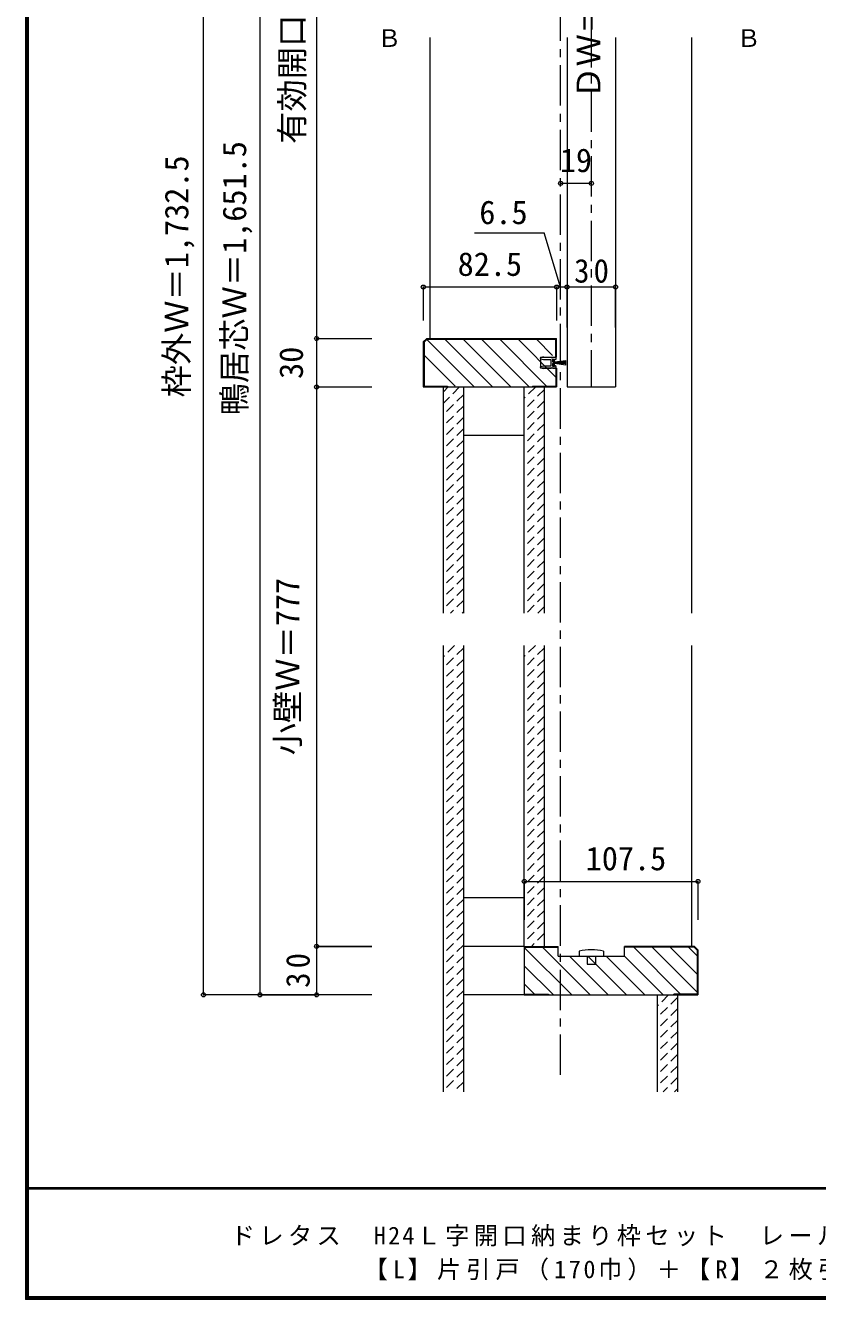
# Model space of a CAD drawing. Units: millimetres, scale not verified. Extents: x -957 to 993, y -689 to 708.
# Drawn here: x -957 to -467, y -689 to 100 of the extents above; entities that cross this region are included whole.
import ezdxf
from ezdxf.enums import TextEntityAlignment as Align

# ---------------------------------------------------------------- set-up
doc = ezdxf.new("R2010")
doc.units = ezdxf.units.MM
doc.header["$LTSCALE"] = 5
doc.header["$PDMODE"] = 32
doc.header["$PDSIZE"] = 2.5
doc.linetypes.add('CHAIN1', pattern=[8, 5, -1, 1, -1])
doc.linetypes.add('DASHED1', pattern=[1.8, 1.2, -0.6])
for name, color, linetype, lineweight in [('0-6_扉', 7, 'Continuous', 9), ('0-A_文字', 7, 'Continuous', 9), ('0-B_寸法', 7, 'Continuous', 9), ('F-1_枠', 6, 'Continuous', 9)]:
    doc.layers.add(name, color=color, linetype=linetype, lineweight=lineweight)
doc.styles.add('ＭＳ ゴシック', font='')
doc.styles.get('ＭＳ ゴシック').set_extended_font_data('MS Gothic')

# ---------------------------------------------------------------- blocks, each defined once
blk = doc.blocks.new('4')
at = {"layer": '0-A_文字'}
for p, q in [((-7.5, 43.83), (7.5, 43.83)), ((-7.5, 43.83), (-2.5, 8.83)), ((-3.75, 43.83), (-1.25, 8.83)), ((0, 43.83), (0, 8.83)), ((3.75, 43.83), (1.25, 8.83)), ((2.5, 8.83), (7.5, 43.83)), ((-16.5, 3.83), (-16.5, 12.33)), ((-11, 5.33), (-11, 8.83)), ((-11, 8.83), (11, 8.83)), ((16.5, 12.33), (16.5, 3.83))]:
    blk.add_line(p, q, dxfattribs=at)
for points in [[(-15, 13.83), (-11.5, 13.83), (-9, 8.83), (-11.5, 8.83), (-11.5, 3.83), (-2.5, 3.83)], [(-11, 5.33), (11, 5.33), (11, 8.83)], [(2.5, 3.83), (11.5, 3.83), (11.5, 8.83), (9, 8.83), (11.5, 13.83), (15, 13.83)], [(-15.44, -33.59), (-18, -24.67), (-16.5, -24.67), (-16.5, -1.17)], [(0, -2.17), (-10.5, -2.17), (-10.5, -24.67), (-12.54, -33.51)], [(12.54, -33.51), (10.5, -24.67), (10.5, -2.17), (0, -2.17)], [(16.5, -1.17), (16.5, -24.67), (18, -24.67), (15.44, -33.59)]]:
    blk.add_lwpolyline(points, dxfattribs=at)
for centre, radius, start, end in [((-15, 12.33), 1.5, 90, 180), ((-17.83, 1.33), 2.83, 0, 61.92751), ((-17.83, 1.33), 2.83, 298.07249, 0), ((0, 2.49), 2.83, 90, 151.92751), ((0, 2.49), 2.83, 28.07249, 90), ((15, 12.33), 1.5, 0, 90), ((17.83, 1.33), 2.83, 118.07249, 180), ((17.83, 1.33), 2.83, 180, 241.92751), ((-14, -33.17), 1.5, 196.01316, 347.0113), ((14, -33.17), 1.5, 192.9887, 343.98684)]:
    blk.add_arc(centre, radius, start, end, dxfattribs=at)

msp = doc.modelspace()

# ---------------------------------------------------------------- linework, layer by layer
at = {"layer": '0-6_扉'}
for p, q in [((-621.96, 92.111), (-621.96, -124.22)), ((-591.96, 92.111), (-591.96, -124.22)), ((-621.96, -124.22), (-591.96, -124.22))]:
    msp.add_line(p, q, dxfattribs=at)
at = {"layer": '0-B_寸法', "linetype": 'CHAIN1'}
for p, q in [((-625.96, -550.036), (-625.96, 422.661)), ((-606.96, 298.626), (-606.96, -124.22))]:
    msp.add_line(p, q, dxfattribs=at)
at = {"layer": '0-B_寸法'}
for p, q in [((-847.036, -500.482), (-847.036, 414.126)), ((-777.036, 333.126), (-777.036, -500.482)), ((-812.036, -500.482), (-812.036, 321.626)), ((-706.96, 92.111), (-706.96, -94.22)), ((-544.96, 92.111), (-544.96, -264.151)), ((-679.319, -28.899), (-636.149, -28.899)), ((-625.96, -62.355), (-636.149, -28.899)), ((-621.96, -62.355), (-628.46, -62.355)), ((-628.46, -62.355), (-628.46, -83.15)), ((-628.46, -62.355), (-628.46, -83.15)), ((-621.96, -87.401), (-621.96, -62.355)), ((-621.96, -62.355), (-621.96, -87.401)), ((-591.96, -62.355), (-621.96, -62.355)), ((-621.96, -62.355), (-621.96, -83.15)), ((-591.96, -87.401), (-591.96, -62.355)), ((-777.036, -94.22), (-777.036, -124.22)), ((-777.036, -94.22), (-742.904, -94.22)), ((-710.96, -96.341), (-708.839, -94.22)), ((-708.839, -94.22), (-628.46, -94.22)), ((-628.46, -105.77), (-628.46, -94.22)), ((-710.96, -96.341), (-710.96, -124.22)), ((-710.46, -96.548), (-708.632, -94.72)), ((-710.46, -96.548), (-710.46, -123.72)), ((-679.377, -124.22), (-708.755, -94.842)), ((-708.632, -94.72), (-628.96, -94.72)), ((-668.063, -124.22), (-697.564, -94.719)), ((-656.75, -124.22), (-686.25, -94.719)), ((-645.436, -124.22), (-674.936, -94.719)), ((-634.622, -123.72), (-663.622, -94.719)), ((-628.96, -118.068), (-652.309, -94.719)), ((-630.96, -104.754), (-640.995, -94.719)), ((-628.96, -105.77), (-628.96, -94.72)), ((-691.191, -123.72), (-710.46, -104.45)), ((-638.46, -105.77), (-638.46, -112.67)), ((-638.46, -105.77), (-628.46, -105.77)), ((-628.46, -112.67), (-638.46, -112.67)), ((-628.96, -112.67), (-628.96, -123.72)), ((-628.46, -112.67), (-628.46, -124.22)), ((-777.036, -124.22), (-742.904, -124.22)), ((-710.96, -124.22), (-628.46, -124.22)), ((-710.46, -123.72), (-695.96, -123.72)), ((-698.46, -264.151), (-698.46, -124.22)), ((-695.96, -123.72), (-695.96, -124.22)), ((-685.96, -264.151), (-685.96, -124.22)), ((-678.46, -124.22), (-648.46, -124.22)), ((-648.46, -264.151), (-648.46, -124.22)), ((-643.46, -123.72), (-643.46, -124.22)), ((-643.46, -123.72), (-628.96, -123.72)), ((-635.96, -264.151), (-635.96, -124.22)), ((-648.46, -154.22), (-685.96, -154.22)), ((-698.46, -560.482), (-698.46, -284.151)), ((-648.46, -470.482), (-648.46, -284.151)), ((-635.96, -470.482), (-635.96, -284.151)), ((-544.96, -284.151), (-544.96, -470.482)), ((-648.46, -440.482), (-685.96, -440.482)), ((-777.036, -470.482), (-742.904, -470.482)), ((-742.904, -470.482), (-777.036, -470.482)), ((-648.46, -470.482), (-685.96, -470.482)), ((-648.46, -470.482), (-648.46, -500.482)), ((-648.46, -470.482), (-627.46, -470.482)), ((-648.46, -470.982), (-627.46, -470.982)), ((-619.084, -500.482), (-648.46, -471.106)), ((-607.77, -500.482), (-637.27, -470.982)), ((-627.46, -476.482), (-627.46, -470.482)), ((-543.082, -470.482), (-586.46, -470.482)), ((-543.289, -470.982), (-586.46, -470.982)), ((-551.701, -499.982), (-580.702, -470.982)), ((-541.46, -498.91), (-569.388, -470.982)), ((-541.46, -487.596), (-558.074, -470.982)), ((-541.46, -476.282), (-546.76, -470.982)), ((-543.289, -470.982), (-541.46, -472.811)), ((-543.082, -470.482), (-540.96, -472.604)), ((-541.46, -472.811), (-541.46, -499.982)), ((-540.96, -472.604), (-540.96, -500.482)), ((-596.456, -500.482), (-620.456, -476.482)), ((-585.143, -500.482), (-609.143, -476.482)), ((-604.46, -476.482), (-604.46, -481.482)), ((-599.46, -473.482), (-599.46, -476.482)), ((-573.829, -500.482), (-597.829, -476.482)), ((-562.515, -500.482), (-586.515, -476.482)), ((-630.397, -500.482), (-648.46, -482.419)), ((-642.211, -499.982), (-648.46, -493.733)), ((-742.904, -500.482), (-847.036, -500.482)), ((-812.036, -500.482), (-777.036, -500.482)), ((-648.46, -500.482), (-685.96, -500.482)), ((-648.46, -500.482), (-540.96, -500.482)), ((-565.96, -560.482), (-565.96, -500.482)), ((-541.46, -499.982), (-555.96, -499.982)), ((-555.96, -500.482), (-555.96, -499.982)), ((-553.46, -560.482), (-553.46, -500.482))]:
    msp.add_line(p, q, dxfattribs=at)
at = {"layer": '0-B_寸法', "color": 4}
for p, q in [((-625.96, 1.896), (-606.96, 1.896)), ((-628.46, -62.355), (-710.96, -62.355)), ((-710.96, -62.355), (-710.96, -83.15)), ((-628.46, -62.355), (-628.46, -83.15)), ((-648.46, -430.271), (-648.46, -453.942)), ((-648.46, -430.271), (-540.96, -430.271)), ((-540.96, -430.271), (-540.96, -453.942))]:
    msp.add_line(p, q, dxfattribs=at)
at = {"layer": '0-B_寸法', "linetype": 'DASHED1'}
for p, q in [((-688.456, -124.22), (-698.46, -134.224)), ((-695.527, -124.22), (-698.46, -127.153)), ((-641.598, -124.277), (-648.46, -131.139)), ((-635.96, -125.71), (-648.46, -138.21)), ((-685.96, -128.795), (-698.46, -141.295)), ((-635.96, -132.781), (-648.46, -145.281)), ((-685.96, -135.866), (-698.46, -148.366)), ((-635.96, -139.852), (-648.46, -152.352)), ((-685.96, -142.937), (-698.46, -155.437)), ((-635.96, -146.923), (-648.46, -159.423)), ((-685.96, -150.008), (-698.46, -162.508)), ((-685.96, -157.079), (-698.46, -169.579)), ((-635.96, -153.994), (-648.46, -166.494)), ((-685.96, -164.15), (-698.46, -176.65)), ((-635.96, -161.065), (-648.46, -173.565)), ((-685.96, -171.221), (-698.46, -183.721)), ((-635.96, -168.136), (-648.46, -180.636)), ((-685.96, -178.292), (-698.46, -190.792)), ((-635.96, -175.207), (-648.46, -187.707)), ((-685.96, -185.364), (-698.46, -197.864)), ((-635.96, -182.279), (-648.46, -194.779)), ((-685.96, -192.435), (-698.46, -204.935)), ((-635.96, -189.35), (-648.46, -201.85)), ((-635.96, -196.421), (-648.46, -208.921)), ((-685.96, -199.506), (-698.46, -212.006)), ((-635.96, -203.492), (-648.46, -215.992)), ((-685.96, -206.577), (-698.46, -219.077)), ((-635.96, -210.563), (-648.46, -223.063)), ((-685.96, -213.648), (-698.46, -226.148)), ((-685.96, -220.719), (-698.46, -233.219)), ((-635.96, -217.634), (-648.46, -230.134)), ((-685.96, -227.79), (-698.46, -240.29)), ((-635.96, -224.705), (-648.46, -237.205)), ((-685.96, -234.861), (-698.46, -247.361)), ((-635.96, -231.776), (-648.46, -244.276)), ((-685.96, -241.932), (-698.46, -254.432)), ((-635.96, -238.847), (-648.46, -251.347)), ((-685.96, -249.003), (-698.46, -261.503)), ((-635.96, -245.918), (-648.46, -258.418)), ((-685.96, -256.074), (-694.038, -264.151)), ((-635.96, -252.989), (-647.123, -264.151)), ((-635.96, -260.06), (-640.051, -264.151)), ((-685.96, -263.145), (-686.967, -264.151)), ((-691.598, -284.151), (-698.46, -291.014)), ((-685.96, -285.585), (-698.46, -298.085)), ((-641.598, -284.151), (-648.46, -291.014)), ((-635.96, -285.585), (-648.46, -298.085)), ((-685.96, -292.656), (-698.46, -305.156)), ((-635.96, -292.656), (-648.46, -305.156)), ((-685.96, -299.727), (-698.46, -312.227)), ((-685.96, -306.798), (-698.46, -319.298)), ((-635.96, -299.727), (-648.46, -312.227)), ((-635.96, -306.798), (-648.46, -319.298)), ((-685.96, -313.869), (-698.46, -326.369)), ((-635.96, -313.869), (-648.46, -326.369)), ((-685.96, -320.94), (-698.46, -333.44)), ((-635.96, -320.94), (-648.46, -333.44)), ((-685.96, -328.011), (-698.46, -340.511)), ((-635.96, -328.011), (-648.46, -340.511)), ((-685.96, -335.082), (-698.46, -347.582)), ((-635.96, -335.082), (-648.46, -347.582)), ((-685.96, -342.153), (-698.46, -354.653)), ((-635.96, -342.153), (-648.46, -354.653)), ((-685.96, -349.224), (-698.46, -361.724)), ((-635.96, -349.224), (-648.46, -361.724)), ((-685.96, -356.295), (-698.46, -368.795)), ((-635.96, -356.295), (-648.46, -368.795)), ((-685.96, -363.366), (-698.46, -375.866)), ((-685.96, -370.437), (-698.46, -382.937)), ((-635.96, -363.366), (-648.46, -375.866)), ((-635.96, -370.437), (-648.46, -382.937)), ((-685.96, -377.509), (-698.46, -390.009)), ((-635.96, -377.509), (-648.46, -390.009)), ((-685.96, -384.58), (-698.46, -397.08)), ((-635.96, -384.58), (-648.46, -397.08)), ((-685.96, -391.651), (-698.46, -404.151)), ((-635.96, -391.651), (-648.46, -404.151)), ((-685.96, -398.722), (-698.46, -411.222)), ((-635.96, -398.722), (-648.46, -411.222)), ((-685.96, -405.793), (-698.46, -418.293)), ((-635.96, -405.793), (-648.46, -418.293)), ((-685.96, -412.864), (-698.46, -425.364)), ((-635.96, -412.864), (-648.46, -425.364)), ((-685.96, -419.935), (-698.46, -432.435)), ((-635.96, -419.935), (-648.46, -432.435)), ((-685.96, -427.006), (-698.46, -439.506)), ((-635.96, -427.006), (-648.46, -439.506)), ((-685.96, -434.077), (-698.46, -446.577)), ((-685.96, -441.148), (-698.46, -453.648)), ((-635.96, -434.077), (-648.46, -446.577)), ((-635.96, -441.148), (-648.46, -453.648)), ((-685.96, -448.219), (-698.46, -460.719)), ((-635.96, -448.219), (-648.46, -460.719)), ((-685.96, -455.29), (-698.46, -467.79)), ((-635.96, -455.29), (-648.46, -467.79)), ((-685.96, -462.361), (-698.46, -474.861)), ((-635.96, -462.361), (-644.081, -470.482)), ((-685.96, -469.432), (-698.46, -481.932)), ((-685.96, -476.503), (-698.46, -489.003)), ((-685.96, -483.575), (-698.46, -496.075)), ((-685.96, -490.646), (-698.46, -503.146)), ((-685.96, -497.717), (-698.46, -510.217)), ((-559.084, -500.482), (-565.96, -507.358)), ((-553.46, -501.929), (-565.96, -514.429)), ((-685.96, -504.788), (-698.46, -517.288)), ((-685.96, -511.859), (-698.46, -524.359)), ((-553.46, -509), (-565.96, -521.5)), ((-685.96, -518.93), (-698.46, -531.43)), ((-553.46, -516.072), (-565.96, -528.572)), ((-685.96, -526.001), (-698.46, -538.501)), ((-553.46, -523.143), (-565.96, -535.643)), ((-685.96, -533.072), (-698.46, -545.572)), ((-553.46, -530.214), (-565.96, -542.714)), ((-685.96, -540.143), (-698.46, -552.643)), ((-553.46, -537.285), (-565.96, -549.785)), ((-685.96, -547.214), (-698.46, -559.714)), ((-553.46, -544.356), (-565.96, -556.856)), ((-553.46, -551.427), (-562.516, -560.482)), ((-685.96, -554.285), (-692.157, -560.482)), ((-553.46, -558.498), (-555.445, -560.482))]:
    msp.add_line(p, q, dxfattribs=at)
at = {"layer": '0-B_寸法'}
for points in [[(-685.96, -560.482), (-685.96, -560.435), (-685.96, -284.151)], [(-627.46, -476.482), (-586.46, -476.482), (-586.46, -470.482)], [(-614.46, -473.482), (-614.46, -476.482), (-599.46, -476.482)], [(-609.46, -476.482), (-609.46, -481.482), (-604.46, -481.482)], [(-648.46, -499.982), (-633.46, -499.982), (-633.46, -500.482)]]:
    msp.add_lwpolyline(points, dxfattribs=at)
msp.add_arc((-606.96, -503.933), 31.361, 76.16368, 103.83629, dxfattribs=at)
for p in [(-625.96, 1.896), (-606.96, 1.896), (-710.96, -62.355), (-628.46, -62.355), (-621.96, -62.355), (-621.96, -62.355), (-591.96, -62.355), (-777.036, -94.22), (-777.036, -124.22), (-648.46, -430.271), (-540.96, -430.271), (-777.036, -470.482), (-847.036, -500.482), (-812.036, -500.482), (-777.036, -500.482)]:
    msp.add_point(p, dxfattribs=at)
at = {"layer": 'F-1_枠'}
for p, q in [((-957.218, 707.602), (-957.218, -689.065)), ((-956.385, 707.602), (-956.385, -689.065)), ((-955.551, 707.602), (-955.551, -689.065)), ((992.782, -619.898), (-957.218, -619.898)), ((992.782, -620.731), (-957.218, -620.731)), ((992.782, -687.398), (-957.218, -687.398)), ((992.782, -688.231), (-957.218, -688.231)), ((992.782, -689.065), (-957.218, -689.065))]:
    msp.add_line(p, q, dxfattribs=at)

# ---------------------------------------------------------------- block references
at = {"layer": '0-B_寸法', "xscale": -0.2, "yscale": 0.2, "rotation": 270}
msp.add_blockref('4', (-631.526, -109.22), dxfattribs=at)

# ---------------------------------------------------------------- texts
at = {"layer": '0-B_寸法', "style": 'ＭＳ ゴシック'}
for s, p in [('有効開口Ｗ＝814.5', (-780.454, 26.288)), ('鴨居芯Ｗ＝1,651.5', (-816.181, -141.812)), ('枠外Ｗ＝1,732.5', (-851.986, -130.683)), ('30', (-781.065, -119.22)), ('小壁Ｗ＝777', (-783.221, -352.261))]:
    msp.add_text(s, height=14.66, rotation=90, dxfattribs=at).set_placement(p, align=Align.BOTTOM_LEFT)
at = {"layer": '0-B_寸法', "color": 2, "style": 'ＭＳ ゴシック'}
msp.add_text('ＤＷ＝810', height=14.66, rotation=90, dxfattribs=at).set_placement((-596.96, 54.222), align=Align.BOTTOM_LEFT)
at = {"layer": '0-B_寸法', "style": 'ＭＳ ゴシック'}
for s, height, p in [('Ｂ', 11, (-739.537, 82.94)), ('Ｂ', 11, (-517.072, 82.94)), ('19', 14.66, (-626.46, 4.396)), ('6.5', 14.66, (-676.302, -27.819)), ('82.5', 14.66, (-689.71, -59.855)), ('107.5', 14.66, (-610.439, -427.771))]:
    msp.add_text(s, height=height, dxfattribs=at).set_placement(p, align=Align.BOTTOM_LEFT)
at = {"layer": '0-B_寸法', "attachment_point": 7, "style": 'ＭＳ ゴシック'}
for s, insert, char_height in [('\\T1.27;\\W0.95;30', (-617.585, -59.855), 14.66), ('\\T1.18;ドレタス\u3000H24Ｌ字開口納まり枠セット\u3000レールタイプ\u3000固定枠\u3000敷居Ｑ型', (-830.143, -657.733), 11), ('\\T1.21;【L】片引戸（170巾）＋【R】２枚引込戸\u3000枠外H2,047', (-747.953, -678.699), 11)]:
    msp.add_mtext(s, dxfattribs=dict(at, insert=insert, char_height=char_height))
at = {"layer": '0-B_寸法', "insert": (-781.065, -496.107), "char_height": 14.66, "attachment_point": 7, "rotation": 90, "style": 'ＭＳ ゴシック'}
msp.add_mtext('\\T1.27;\\W0.95;30', dxfattribs=at)

doc.saveas('drawing.dxf')
